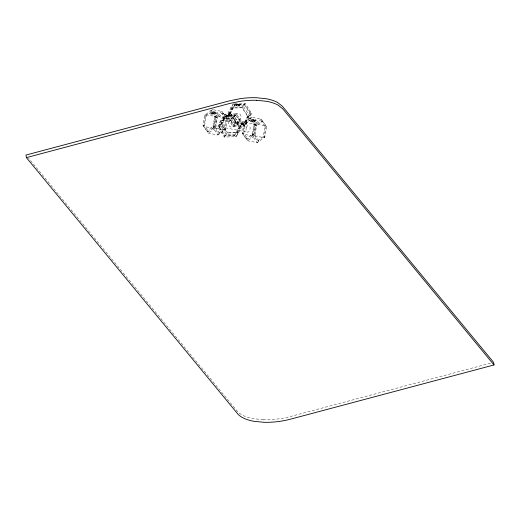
<?xml version="1.0" encoding="UTF-8"?>
<svg xmlns="http://www.w3.org/2000/svg" width="520" height="520" viewBox="0 0 520 520"><rect width="100%" height="100%" fill="white"/><g stroke="black" fill="none" stroke-linecap="round" stroke-linejoin="round"><path stroke-width="0.39" stroke-dasharray="2.6 1.95" d="M221.65 113.145L223.23 113.451L217.406 117.741L215.124 116.454L205.621 114.602L203.639 126.386L208.462 133.153L217.964 135.005L225.661 129.324L227.357 119.249L221.936 111.442L212.427 109.59L204.731 115.271L203.034 125.353L203.639 126.386L213.142 128.238L215.709 127.823L219.837 133.614L217.964 135.005L213.142 128.238L215.124 116.454L221.936 111.442L227.357 119.249L225.778 118.937L221.65 113.145L215.819 117.429L214.123 127.51L218.25 133.309L219.837 133.614M204.62 125.658L206.317 115.577L212.141 111.293L216.268 117.085L214.572 127.166L208.748 131.456L207.161 131.144L203.034 125.353L204.62 125.658L208.748 131.456M218.25 133.309L224.075 129.019L225.778 118.937M214.572 127.166L212.986 126.854L215.267 128.141L224.77 129.994L226.759 118.216L217.25 116.363L214.682 116.773L210.555 110.981L212.427 109.59L217.25 116.363L215.267 128.141L208.462 133.153L207.161 131.144L212.986 126.854L214.682 116.773L216.268 117.085M260.858 120.79L262.444 121.095L256.62 125.385L254.339 124.098L244.836 122.245L242.847 134.024L247.669 140.797L257.179 142.649L264.875 136.968L266.572 126.887L261.144 119.087L251.641 117.234L243.945 122.915L242.249 132.997L242.847 134.024L252.356 135.883L254.924 135.466L259.051 141.258L257.179 142.649L252.356 135.883L254.339 124.098L261.144 119.087L266.572 126.887L264.986 126.581L260.858 120.79L255.034 125.073L253.338 135.155L257.465 140.953L259.051 141.258M243.828 133.302L245.531 123.221L251.355 118.937L255.483 124.728L253.78 134.81L247.956 139.094L246.376 138.788L242.249 132.997L243.828 133.302L247.956 139.094M257.465 140.953L263.289 136.662L264.986 126.581M253.78 134.81L252.2 134.498L254.482 135.785L263.985 137.638L265.967 125.859L256.464 124.007L253.897 124.416L249.769 118.625L251.641 117.234L256.464 124.007L254.482 135.785L247.669 140.797L246.376 138.788L252.2 134.498L253.897 124.416L255.483 124.728M223.815 118.228L219.141 127.452L223.815 118.228L233.733 117.969L239.323 126.503L234.65 135.72L224.731 135.98L219.141 127.452L217.815 127.069L222.872 116.792L224.958 114.224L236.548 113.919L243.081 123.89L238.017 134.16L235.937 136.727L224.347 137.033L217.815 127.069L219.895 124.501L224.958 114.224L226.245 115.239L236.165 114.972L241.755 123.507L243.081 123.89L240.994 126.458L235.937 136.727L234.65 135.72L239.323 126.503M221.572 124.456L226.245 115.239L221.572 124.456L227.156 132.984L237.075 132.724L241.755 123.507L237.075 132.724M233.545 103.63L228.482 113.906L226.401 116.474L232.934 126.445L244.524 126.139L246.603 123.572L251.661 113.295L245.135 103.331L233.545 103.63L234.832 104.644L244.751 104.384L250.335 112.912L251.661 113.295L249.581 115.862L244.524 126.139L243.237 125.125L233.317 125.385L227.728 116.857L226.401 116.474L231.458 106.197L233.123 104.143M232.401 107.64L227.728 116.857L232.401 107.64L242.32 107.38L247.91 115.908L243.237 125.125L247.91 115.908M230.159 113.861L234.832 104.644L230.159 113.861L235.742 122.395L245.661 122.128L250.335 112.912L245.661 122.128M229.268 121.42L228.781 122.135A3.53 3.38 40.4 0 0 229.619 126.237L230.36 126.763A3.413 3.27 40.4 0 0 234.403 126.113L240.695 118.222A3.53 3.38 40.4 0 0 239.857 114.127L239.122 113.601A3.413 3.27 40.4 0 0 235.079 114.251L229.268 121.42A3.413 3.27 40.4 0 1 233.311 120.77L234.052 121.29A3.53 3.38 40.4 0 1 234.884 125.392L234.403 126.113M235.079 114.251L234.592 114.972A3.53 3.38 40.4 0 0 235.43 119.067L236.171 119.594A3.413 3.27 40.4 0 0 240.214 118.944M235.528 104.897L236.457 104.871M236.015 104.299L236.912 104.312M227 115.628C230.594 115.037 225.244 116.389 228.026 115.953C223.951 116.46 230.38 115.284 227.208 115.628M235.827 104.852L236.256 104.331M236.217 104.838L236.639 104.319M236.171 105.085L237.439 105.053M236.626 105.073L235.742 105.619L236.529 105.632L236.983 105.066M236.847 104.826L238.713 104.683L237.692 104.578M237.302 104.26L239.096 104.331L237.575 104.806M237.12 104.819L237.542 104.292M237.504 104.806L237.926 104.286M230.542 115.141L231.816 115.109M230.263 115.98L230.685 115.46M230.997 115.128L231.458 114.562L232.213 114.621M230.503 116.012L228.722 115.973L230.113 115.7M230.958 115.453L229.093 115.596L230.23 115.473L229.294 115.992L230.081 115.739M231.361 115.122L231.77 114.615M230.893 115.966L231.822 115.941M231.348 115.401L232.245 115.421M231.166 115.96L231.589 115.434M231.55 115.947L231.972 115.427M233.733 117.969L233.389 118.398L223.47 118.658L222.872 116.792L234.462 116.487L236.548 113.919L235.814 115.401L225.901 115.661M242.32 107.38L241.975 107.809L232.056 108.069L231.458 106.197L243.048 105.898L245.135 103.331L244.4 104.812L234.488 105.073M234.994 135.291L225.076 135.551L224.347 137.033L227.506 132.555L237.425 132.294L238.017 134.16L226.428 134.466L219.895 124.501L221.917 124.026L227.506 132.555L227.156 132.984M243.581 124.696L233.662 124.963L232.934 126.445L236.093 121.966L246.012 121.706L246.603 123.572L235.014 123.877L228.482 113.906L230.503 113.431L236.093 121.966L235.742 122.395M205.621 114.602L204.731 115.271L206.317 115.577M224.77 129.994L225.661 129.324L224.075 129.019M244.836 122.245L243.945 122.915L245.531 123.221M263.985 137.638L264.875 136.968L263.289 136.662M490.464 363.214L290.316 416.533A41.958 17.934 -8.7 0 1 263.308 419.692M237.796 104.533L238.686 104.351L237.984 104.286M263.308 419.699L253.507 418.704A43.394 18.545 -8.7 0 1 237.25 411.164L28.581 158.178M222.112 120.101L248.651 125.268M210.555 110.981L212.141 111.293M249.769 118.625L251.355 118.937M215.819 117.429L217.406 117.741L215.709 127.823L214.123 127.51M255.034 125.073L256.62 125.385L254.924 135.466L253.338 135.155M220.955 126.971L247.494 132.145M244.4 104.812L249.99 113.341M235.814 115.401L241.404 123.929M228.072 116.428L233.662 124.963M219.486 127.023L225.076 135.551M246.331 127.53A3.523 2.009 -79.5 0 0 247.006 131.95A3.432 1.963 -79.5 0 0 249.815 129.883A3.523 2.009 -79.5 0 0 249.139 125.463M222.599 120.296A3.523 2.009 -79.5 0 1 223.275 124.709A3.432 1.963 -79.5 0 1 220.467 126.776M220.395 126.828A3.523 2.009 -79.5 0 1 219.719 122.415M246.344 127.647A3.432 1.963 -79.5 0 1 249.158 125.58M219.791 122.356A3.432 1.963 -79.5 0 1 222.599 120.289M228.072 115.017C230.263 115.96 230.282 113.646 228.072 115.017M239.915 105.118L237.933 105.424L239.915 105.118M239.701 104.663C242.158 104.838 237.412 104.826 240.832 104.26C237.796 104.195 243.431 104.098 239.701 104.663M214.208 112.145L215.482 111.989L214.929 112.437A0.76 0.325 -8.7 0 1 214.506 112.548C213.824 111.338 211.933 112.599 213.037 111.735A0.858 0.364 -8.7 0 1 213.506 111.612L214.13 111.67L214.208 112.145M253.214 121.583L253.195 122.07L253.91 122.206A0.858 0.364 -8.7 0 0 254.378 122.083C255.489 121.219 253.591 122.48 252.909 121.27A0.76 0.325 -8.7 0 0 252.486 121.381L251.94 121.83L253.214 121.583M212.693 112.873L211.536 112.99L212.693 112.873M254.735 120.88L255.879 120.828L254.735 120.88M214.039 112.963C209.528 114.621 211.647 111.547 214.039 112.963M253.389 120.796C255.457 122.259 258.213 119.379 253.389 120.796M217.529 113.022L215.332 112.859L217.529 113.022M249.685 120.627C251.966 122.122 252.278 119.782 249.685 120.627M213.727 113.094L212.615 113.198L213.727 113.094M253.708 120.679L254.806 120.62L253.747 120.62M229.684 114.797L228.43 115.063L229.684 114.797M238.355 105.287C239.122 106.242 240.045 104.221 238.355 105.287M217.75 112.983C214.721 114.673 214.955 111.105 217.75 112.983M249.489 120.634C251.693 122.668 252.947 119.151 249.489 120.634M234.462 116.487L233.389 118.398L238.979 126.926L240.994 126.458L234.462 116.487M243.048 105.898L241.975 107.809L247.566 116.337L249.581 115.862L243.048 105.898M210.789 113.399C208.663 114.849 216.814 113.815 210.789 113.399M214.325 113.458L213.577 114.003L215.69 114.419L216.307 114.088L214.325 113.458M252.987 120.029C252.167 120.783 254.345 119.177 253.201 119.873L251.505 119.294L250.887 119.62L252.987 120.029M254.943 119.581C252.817 121.03 260.975 119.997 254.943 119.581"/><path stroke-width="0.78" d="M26.396 157.625L237.633 413.751A43.394 18.545 -8.7 0 0 253.897 421.291L263.705 422.279A41.958 17.934 -8.7 0 0 290.713 419.113L494 364.956L493.603 362.375L282.367 106.249L277.596 102.473A43.245 18.48 -8.7 0 0 266.097 98.716L256.295 97.721A42.107 17.992 -8.7 0 0 240.065 98.683L229.281 100.893L26 155.044L26.396 157.625L229.684 103.467L240.455 101.263A42.107 17.992 -8.7 0 1 256.692 100.302M256.692 100.302L266.494 101.296A43.245 18.48 -8.7 0 1 277.986 105.053L282.763 108.83L494 364.956"/></g></svg>
